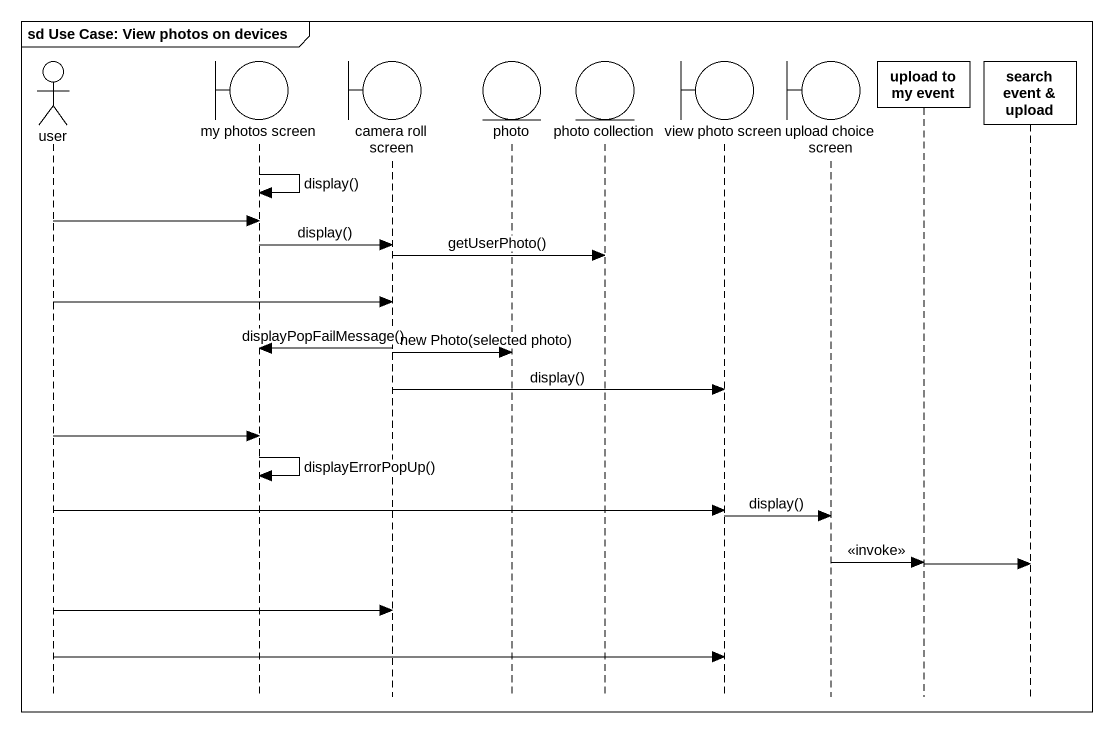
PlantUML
@startuml
mainframe sd Use Case: View photos on devices
hide footbox
actor user
boundary "my photos screen" as my_photos_screen
boundary "camera roll screen" as camera_roll_screen
entity photo
entity "photo collection" as photo_collection
boundary "view photo screen" as view_photo_screen
boundary "upload choice screen" as upload_choice_screen
participant "upload to my event" as upload_to_my_event
participant "search event & upload" as search_event_upload

my_photos_screen -> my_photos_screen : display()
user -> my_photos_screen
my_photos_screen -> camera_roll_screen : display()
camera_roll_screen -> photo_collection : getUserPhoto()
user -> camera_roll_screen
camera_roll_screen -> my_photos_screen : displayPopFailMessage()
camera_roll_screen -> photo : new Photo(selected photo)
camera_roll_screen -> view_photo_screen : display()
user -> my_photos_screen
my_photos_screen -> my_photos_screen : displayErrorPopUp()
user -> view_photo_screen
view_photo_screen -> upload_choice_screen : display()
upload_choice_screen -> upload_to_my_event : <<invoke>>
upload_to_my_event -> search_event_upload
user -> camera_roll_screen
user -> view_photo_screen
@enduml
